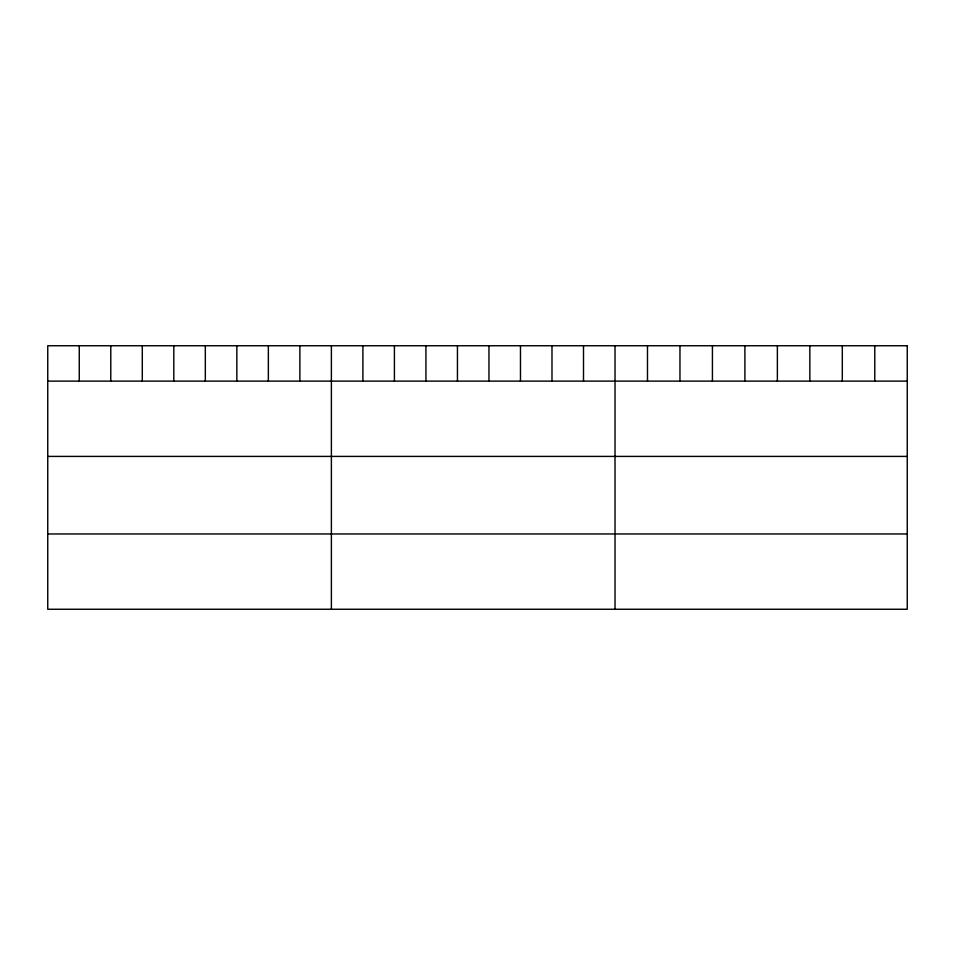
<?xml version="1.0" encoding="UTF-8"?>
<svg xmlns="http://www.w3.org/2000/svg" width="955" height="955" viewBox="0 0 955 955"><rect width="100%" height="100%" fill="white"/><g stroke="black" fill="none" stroke-linecap="round" stroke-linejoin="round"><path stroke-width="1.43" d="M47.75 381.117L907.25 381.117M47.75 456.406L907.25 456.406M47.75 533.964L907.25 533.964M874.78 345.746L874.78 381.117M842.31 345.746L842.31 381.117M809.84 345.746L809.84 381.117M777.37 345.746L777.37 381.117M744.9 345.746L744.9 381.117M712.43 345.746L712.43 381.117M679.96 345.746L679.96 381.117M647.49 345.746L647.49 381.117M615.02 345.746L615.02 609.254M583.505 345.746L583.505 381.117M551.99 345.746L551.99 381.117M520.475 345.746L520.475 381.117M488.96 345.746L488.96 381.117M457.445 345.746L457.445 381.117M425.93 345.746L425.93 381.117M394.415 345.746L394.415 381.117M362.9 345.746L362.9 381.117M331.385 345.746L331.385 609.254M299.87 345.746L299.87 381.117M268.355 345.746L268.355 381.117M236.84 345.746L236.84 381.117M205.325 345.746L205.325 381.117M173.81 345.746L173.81 381.117M142.295 345.746L142.295 381.117M110.78 345.746L110.78 381.117M79.265 345.746L79.265 381.117M907.25 345.746L47.75 345.746L47.75 609.254L907.25 609.254L907.25 345.746"/></g></svg>
